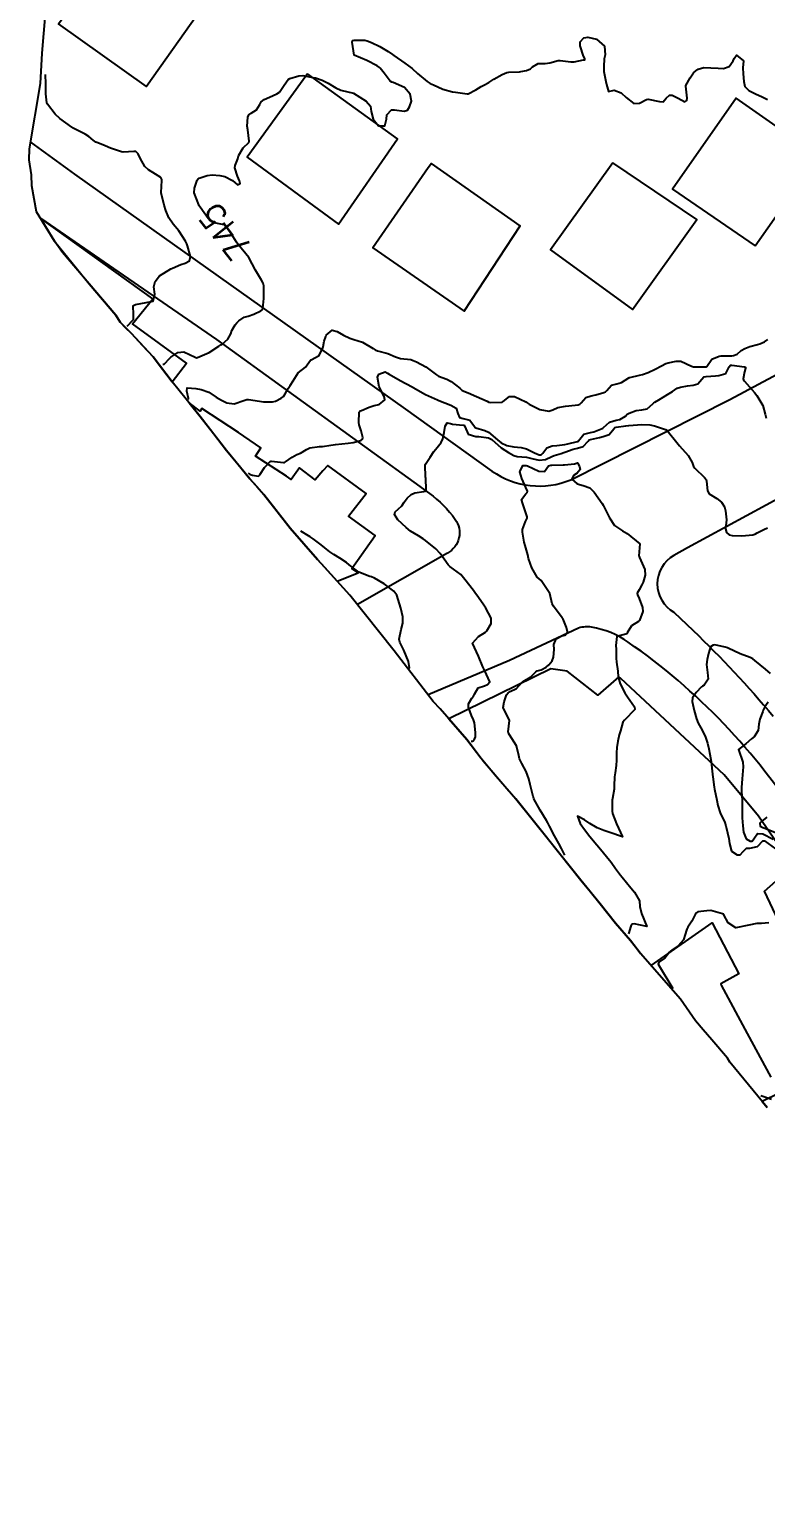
# Model space of a CAD drawing. Header units: metres. Extents: x 286371 to 293043, y 7462578 to 7466404.
# Drawn here: x 291530 to 291645.5, y 7462779.3 to 7463008.5 of the extents above; entities that cross this region are included whole.
import ezdxf
from ezdxf.enums import TextEntityAlignment as Align

# ---------------------------------------------------------------- set-up
doc = ezdxf.new("R2010")
doc.units = ezdxf.units.M
doc.header["$MEASUREMENT"] = 0
for name, color, linetype in [('Area', 45, 'Continuous'), ('Cotas', 45, 'Continuous'), ('Curvas de Nivel 1m', 11, 'Continuous'), ('Curvas de Nivel 5m', 15, 'Continuous'), ('Edificações', 30, 'Continuous'), ('Vias primárias', 230, 'Continuous')]:
    doc.layers.add(name, color=color, linetype=linetype)
doc.styles.add('Style-STANDARD', font='STANDARD.shx')

msp = doc.modelspace()

# ---------------------------------------------------------------- linework, layer by layer
at = {"layer": 'Area'}
msp.add_polyline3d([(291645.76, 7462839.3, 750.02), (291639.89, 7462846.38, 749.41), (291639.51, 7462847.01, 749.38), (291637.05, 7462849.93, 750.81), (291635.69, 7462851.48, 750.85), (291634.53, 7462852.89, 750.64), (291632.16, 7462856.31, 747.77), (291625.9, 7462863.47, 751.89), (291624.33, 7462865.51, 751.71), (291621.97, 7462868.21, 756.83), (291619.56, 7462871.25, 756.89), (291616.53, 7462874.97, 756.87), (291606.31, 7462887.71, 752.99), (291605.23, 7462888.9, 752.74), (291601.22, 7462893.65, 753.23), (291600.39, 7462894.67, 753.1), (291598.62, 7462897.04, 752.84), (291594.46, 7462901.82, 747.72), (291593.37, 7462902.98, 747.65), (291587.25, 7462910.91, 756.57), (291580.26, 7462919.69, 753.84), (291576.31, 7462924.05, 751.05), (291575.2, 7462925.26, 751.18), (291570.93, 7462930.17, 752.05), (291566.78, 7462935.45, 752.88), (291564.57, 7462937.93, 750.28), (291560.94, 7462942.36, 746.68), (291556.8, 7462947.68, 746.04), (291552.41, 7462953.15, 745.24), (291549.42, 7462957.07, 744.85), (291545.97, 7462960.75, 744.3), (291544.22, 7462962.5, 744.11), (291543.56, 7462963.6, 744), (291535.22, 7462973.44, 743.41), (291533.92, 7462975.22, 743.4), (291531.14, 7462979.79, 743.49), (291530.38, 7462983.87, 743.49), (291530.31, 7462985.59, 743.19), (291529.98, 7462987.97, 743.25), (291530.02, 7462989.67, 743.39), (291531.74, 7462999.93, 744.15), (291531.99, 7463004.69, 744.22), (291532.78, 7463013.99, 744.23)], dxfattribs=at)
at = {"layer": 'Curvas de Nivel 1m', "flags": 128}
for points, elevation in [([(291545.36, 7462961.88), (291546.31, 7462962.87), (291546.35, 7462962.9), (291546.36, 7462962.93), (291546.33, 7462963.81), (291546.3, 7462964.94), (291546.35, 7462965.09), (291546.66, 7462965.24), (291548.35, 7462965.56), (291549.44, 7462965.8), (291549.68, 7462966.88), (291549.54, 7462968.04), (291549.74, 7462968.88), (291550.42, 7462969.74), (291552.18, 7462970.84), (291552.44, 7462970.96), (291553.74, 7462971.52), (291554.45, 7462971.74), (291555.14, 7462972.11), (291555.26, 7462972.79), (291554.81, 7462974.48), (291554.69, 7462974.8), (291554.5, 7462975.2), (291553.44, 7462976.82), (291552.54, 7462977.88), (291551.89, 7462978.84), (291551.4, 7462980.03), (291551.17, 7462980.86), (291550.7, 7462982.78), (291550.69, 7462982.86), (291550.79, 7462984.72), (291550.78, 7462984.86), (291550.65, 7462985.18), (291549.81, 7462985.73), (291548.67, 7462986.41), (291548.1, 7462986.9), (291547.38, 7462988.23), (291547.07, 7462988.92), (291546.71, 7462989.25), (291546.37, 7462989.27), (291544.71, 7462989.19), (291544.44, 7462989.22), (291542.72, 7462989.8), (291541.9, 7462990.18), (291540.73, 7462990.61), (291540.45, 7462990.74), (291540.02, 7462991.03), (291539.32, 7462991.62), (291538.75, 7462992), (291536.99, 7462992.86), (291536.77, 7462993), (291536.65, 7462993.09), (291534.79, 7462994.45), (291534.07, 7462995.13), (291532.83, 7462996.67), (291532.72, 7462996.92), (291532.58, 7462998.33), (291532.57, 7462999.91), (291532.54, 7463001.37)], 744), ([(291554.93, 7462950.38), (291554.97, 7462950.53), (291554.71, 7462951.67), (291554.78, 7462952.17), (291556.14, 7462952.1), (291556.96, 7462951.95), (291558.14, 7462951.5), (291559.31, 7462950.74), (291560.12, 7462950.25), (291560.97, 7462949.85), (291562.11, 7462949.7), (291563.64, 7462950.18), (291564.12, 7462950.38), (291564.39, 7462950.38), (291566.12, 7462950.08), (291566.72, 7462950.01), (291568.12, 7462950.01), (291568.59, 7462950.12), (291569.51, 7462950.57), (291569.85, 7462950.84), (291570.13, 7462951.25), (291570.62, 7462952.08), (291570.93, 7462952.55), (291571.4, 7462953.31), (291572.18, 7462954.53), (291573.31, 7462955.41), (291574.11, 7462956.51), (291574.15, 7462956.57), (291574.22, 7462956.6), (291575.47, 7462957.24), (291576.04, 7462958.48), (291576.07, 7462958.65), (291576.26, 7462959.51), (291576.49, 7462960.25), (291576.59, 7462960.47), (291577.49, 7462961.26), (291578.28, 7462961.02), (291579.3, 7462960.43), (291580.27, 7462959.97), (291580.88, 7462959.79), (291582.26, 7462959.37), (291583.94, 7462958.36), (291584.24, 7462958.17), (291584.61, 7462957.98), (291586.23, 7462957.56), (291587.46, 7462957.07), (291588.22, 7462956.82), (291589.84, 7462956.65), (291590.22, 7462956.5), (291590.75, 7462956.26), (291592.2, 7462955.5), (291593.9, 7462954.21), (291594.17, 7462954.03), (291595.52, 7462953.53), (291596.16, 7462953.21), (291597.51, 7462952.14), (291597.84, 7462951.84), (291598.14, 7462951.68), (291598.86, 7462951.39), (291600.13, 7462950.85), (291601.81, 7462950.08), (291602.11, 7462949.93), (291602.3, 7462949.88), (291604.11, 7462949.94), (291604.19, 7462949.96), (291604.35, 7462950.04), (291605.31, 7462950.84), (291606.13, 7462950.83), (291607.87, 7462949.99), (291608.11, 7462949.85), (291608.43, 7462949.65), (291610.1, 7462948.8), (291611.51, 7462948.52), (291612.1, 7462948.72), (291612.89, 7462949.13), (291614.11, 7462949.33), (291614.63, 7462949.36), (291616.11, 7462949.55), (291616.36, 7462949.61), (291616.59, 7462949.86), (291617.29, 7462950.68), (291618.13, 7462950.94), (291618.86, 7462951.1), (291620.14, 7462951.46), (291620.38, 7462951.56), (291620.62, 7462951.8), (291621.35, 7462952.59), (291622.16, 7462952.81), (291622.91, 7462953.02), (291624.04, 7462953.75), (291624.12, 7462953.8), (291624.18, 7462953.83), (291625.7, 7462954.2), (291626.18, 7462954.3), (291627.09, 7462954.6), (291628.2, 7462955.1), (291629.18, 7462955.66), (291629.83, 7462956.03), (291630.21, 7462956.14), (291631.47, 7462956.37), (291632.22, 7462956.36), (291633.89, 7462955.59), (291634.2, 7462955.49), (291634.3, 7462955.49), (291636.2, 7462955.51), (291636.24, 7462955.51), (291636.31, 7462955.55), (291637.09, 7462956.67), (291638.23, 7462957.14), (291638.56, 7462957.19), (291640.23, 7462957.22), (291640.48, 7462957.24), (291641.02, 7462957.48), (291641.66, 7462958.06), (291642.25, 7462958.34), (291643.01, 7462958.7), (291644.26, 7462959.01), (291644.62, 7462959.07), (291645.35, 7462959.42), (291645.88, 7462959.8)], 746), ([(291564.32, 7462938.81), (291564.64, 7462938.61), (291565.01, 7462938.5), (291565.93, 7462938.35), (291566.12, 7462938.44), (291566.23, 7462938.63), (291566.87, 7462939.7), (291567.8, 7462940.61), (291567.9, 7462940.67), (291567.97, 7462940.68), (291568.94, 7462940.58), (291569.89, 7462940.49), (291569.96, 7462940.49), (291570.03, 7462940.5), (291570.18, 7462940.56), (291571.22, 7462941.3), (291571.98, 7462941.71), (291572.55, 7462941.96), (291573.46, 7462942.51), (291573.8, 7462942.7), (291574, 7462942.78), (291575.51, 7462942.98), (291576, 7462943.01), (291577.28, 7462943.18), (291578.01, 7462943.3), (291579.03, 7462943.41), (291580.01, 7462943.51), (291580.8, 7462943.61), (291582.02, 7462943.91), (291582.27, 7462944.13), (291582.32, 7462944.38), (291582.04, 7462945.46), (291581.75, 7462946.39), (291581.7, 7462946.75), (291581.76, 7462948.39), (291581.91, 7462948.57), (291582.09, 7462948.66), (291583.31, 7462949.16), (291584.1, 7462949.42), (291584.86, 7462949.58), (291585.75, 7462950.33), (291585.64, 7462950.82), (291584.89, 7462952.34), (291584.64, 7462953.88), (291584.85, 7462954.34), (291585.81, 7462954.71), (291586.19, 7462954.49), (291586.44, 7462954.32), (291588.16, 7462953.32), (291590.05, 7462952.37), (291590.15, 7462952.32), (291590.23, 7462952.26), (291592.13, 7462951.17), (291594.02, 7462950.3), (291594.12, 7462950.27), (291594.15, 7462950.24), (291594.22, 7462950.2), (291596.1, 7462949.46), (291596.94, 7462949), (291597.24, 7462948.15), (291597.48, 7462947.55), (291598.07, 7462947.39), (291599.08, 7462947.14), (291599.85, 7462946.11), (291599.92, 7462945.98), (291600.05, 7462945.92), (291601.48, 7462945.52), (291602.04, 7462945.24), (291603.46, 7462944.05), (291604.02, 7462943.59), (291604.89, 7462943.16), (291606.01, 7462942.93), (291607.17, 7462942.84), (291608, 7462942.64), (291609.24, 7462941.97), (291609.99, 7462941.66), (291610.27, 7462941.67), (291610.58, 7462941.95), (291611.18, 7462942.77), (291612.01, 7462943.08), (291612.76, 7462943.17), (291614.02, 7462943.32), (291614.49, 7462943.42), (291616.02, 7462943.76), (291616.1, 7462943.78), (291616.17, 7462943.86), (291616.99, 7462944.9), (291618.04, 7462945.2), (291618.58, 7462945.29), (291619.85, 7462945.81), (291619.98, 7462945.88), (291620.06, 7462945.97), (291621.04, 7462946.82), (291622.07, 7462947.1), (291622.63, 7462947.22), (291623.51, 7462947.75), (291623.8, 7462948.04), (291624.09, 7462948.21), (291625.2, 7462948.63), (291626.1, 7462948.75), (291626.91, 7462948.9), (291627.83, 7462949.69), (291627.95, 7462949.85), (291628.12, 7462949.95), (291628.76, 7462950.31), (291630.14, 7462951.14), (291630.91, 7462951.63), (291631.64, 7462952.13), (291632.15, 7462952.31), (291633.26, 7462952.5), (291634.16, 7462952.59), (291634.89, 7462952.84), (291635.48, 7462953.56), (291635.83, 7462953.91), (291636.18, 7462953.99), (291637.64, 7462954.08), (291638.18, 7462954.11), (291639.27, 7462954.43), (291639.81, 7462955.5), (291639.98, 7462955.73), (291640.21, 7462955.76), (291642.18, 7462955.48), (291642.2, 7462955.49), (291642.36, 7462955.46), (291642.37, 7462955.29), (291642.19, 7462954.71), (291642.01, 7462953.63), (291642.04, 7462953.47), (291642.17, 7462953.26), (291643.77, 7462951.44), (291644.14, 7462950.99), (291645.05, 7462949.42), (291645.45, 7462948.04), (291645.62, 7462947.41)], 747), ([(291599.33, 7462896.74), (291599.55, 7462896.74), (291599.84, 7462897.05), (291599.97, 7462897.45), (291600.01, 7462898.1), (291599.84, 7462899.62), (291599.67, 7462900.11), (291599.36, 7462900.81), (291598.89, 7462902.12), (291598.89, 7462902.62), (291599.41, 7462903.52), (291599.68, 7462903.84), (291599.86, 7462904.11), (291600.42, 7462905.11), (291601.43, 7462905.44), (291601.87, 7462905.65), (291602.26, 7462906.07), (291601.47, 7462907.77), (291601.28, 7462908.09), (291601.14, 7462908.43), (291600.48, 7462910.1), (291599.53, 7462912.11), (291600.48, 7462913.17), (291601.56, 7462913.88), (291601.68, 7462913.97), (291601.76, 7462914.08), (291602.44, 7462915.21), (291602.43, 7462916.07), (291601.62, 7462917.64), (291601.28, 7462918.09), (291600.46, 7462919.28), (291599.88, 7462920.11), (291599.66, 7462920.4), (291598.34, 7462922.13), (291597.7, 7462922.9), (291595.97, 7462924.17), (291595.73, 7462924.4), (291594.43, 7462926.19), (291593.76, 7462926.92), (291592.15, 7462928.23), (291591.79, 7462928.5), (291591.07, 7462928.97), (291589.81, 7462929.73), (291589.09, 7462930.28), (291587.83, 7462931.46), (291587.29, 7462932.3), (291587.39, 7462932.76), (291587.86, 7462933.15), (291588.46, 7462933.69), (291588.81, 7462934.28), (291589.26, 7462934.9), (291589.89, 7462935.44), (291590.45, 7462935.7), (291591.9, 7462935.92), (291592.15, 7462935.99), (291592.26, 7462936.23), (291592.18, 7462937.98), (291592.16, 7462938.23), (291592.12, 7462940.07), (291592.16, 7462940.23), (291592.87, 7462941.34), (291593.46, 7462942.21), (291593.71, 7462942.5), (291594, 7462942.83), (291594.59, 7462943.62), (291594.88, 7462944.19), (291595.06, 7462945.17), (291595.21, 7462946.19), (291595.55, 7462946.69), (291596.06, 7462946.59), (291596.37, 7462946.48), (291598.06, 7462946.36), (291598.23, 7462946.32), (291598.34, 7462946.14), (291598.85, 7462944.94), (291600.03, 7462944.58), (291600.5, 7462944.57), (291602.03, 7462944.37), (291602.54, 7462944.07), (291604.01, 7462942.8), (291605.15, 7462942.03), (291605.99, 7462941.58), (291606.55, 7462941.44), (291607.98, 7462941.31), (291608.83, 7462941.12), (291609.98, 7462940.86), (291610.97, 7462940.95), (291611.99, 7462941.42), (291612.34, 7462941.57), (291613.41, 7462941.9), (291613.86, 7462942.04), (291614, 7462942.08), (291615.29, 7462942.59), (291616.01, 7462942.74), (291616.89, 7462942.98), (291617.65, 7462943.84), (291617.82, 7462944.04), (291618.03, 7462944.11), (291619.43, 7462944.42), (291620.04, 7462944.54), (291620.98, 7462944.85), (291621.7, 7462945.78), (291621.86, 7462945.97), (291622.06, 7462946.03), (291623.58, 7462946.23), (291624.06, 7462946.29), (291625.41, 7462946.38), (291626.07, 7462946.45), (291627.36, 7462946.39), (291628.06, 7462946.24), (291629.78, 7462945.66), (291630.05, 7462945.5), (291631.56, 7462943.63), (291632.01, 7462943.11), (291633.35, 7462941.6), (291633.97, 7462940.46), (291634.21, 7462939.84), (291634.38, 7462939.59), (291635.93, 7462938.14), (291636.18, 7462937.81), (291636.25, 7462937.56), (291636.37, 7462936.02), (291636.67, 7462935.55), (291637.88, 7462934.82), (291638.61, 7462934.26), (291639.04, 7462933.51), (291639.22, 7462932.88), (291639.37, 7462931.51), (291639.23, 7462930.09), (291639.36, 7462929.51), (291639.8, 7462929.15), (291640.26, 7462929.03), (291641.8, 7462928.95), (291643.51, 7462929.15), (291643.8, 7462929.25), (291643.93, 7462929.3), (291644.17, 7462929.43), (291645.24, 7462929.99), (291645.82, 7462930.21)], 748), ([(291614.03, 7462878.89), (291613.49, 7462879.9), (291613.06, 7462880.7), (291612.41, 7462881.91), (291611.6, 7462883.43), (291611.33, 7462883.93), (291611.11, 7462884.32), (291610.13, 7462885.95), (291609.16, 7462887.69), (291609.07, 7462887.97), (291609.03, 7462888.1), (291608.55, 7462889.97), (291608.35, 7462890.84), (291607.95, 7462891.98), (291607.24, 7462893.25), (291606.9, 7462894), (291606.78, 7462894.49), (291606.43, 7462896.01), (291605.32, 7462897.78), (291605.18, 7462898.03), (291605.13, 7462898.23), (291605.35, 7462900.02), (291604.34, 7462902.04), (291604.5, 7462902.94), (291604.86, 7462904.03), (291605.11, 7462904.34), (291605.42, 7462904.57), (291606.41, 7462905.03), (291607.29, 7462906), (291607.38, 7462906.06), (291607.45, 7462906.1), (291608.62, 7462906.82), (291609.47, 7462907.65), (291609.65, 7462907.79), (291610.27, 7462907.95), (291611.07, 7462908.36), (291611.49, 7462908.73), (291612.03, 7462909.39), (291612.24, 7462909.92), (291612.31, 7462911.13), (291612.28, 7462911.92), (291612.63, 7462912.83), (291613.55, 7462913.28), (291614.04, 7462913.41), (291614.43, 7462913.89), (291614.28, 7462914.59), (291613.74, 7462915.9), (291613.69, 7462916), (291613.6, 7462916.13), (291612.21, 7462917.93), (291612.02, 7462918.32), (291611.65, 7462919.93), (291610.31, 7462921.96), (291609.96, 7462922.23), (291609.69, 7462922.49), (291608.83, 7462923.98), (291608.29, 7462925.43), (291608.19, 7462925.99), (291608.1, 7462926.34), (291607.77, 7462927.45), (291607.65, 7462928), (291607.35, 7462929.55), (291607.37, 7462929.99), (291607.83, 7462931.2), (291608.1, 7462931.72), (291608.1, 7462931.98), (291607.86, 7462932.74), (291607.53, 7462933.66), (291607.4, 7462933.99), (291607.22, 7462934.66), (291607.9, 7462935.58), (291608.1, 7462935.78), (291608.16, 7462935.98), (291607.91, 7462936.54), (291607.27, 7462937.99), (291606.94, 7462939.01), (291607.41, 7462939.99), (291607.92, 7462940.03), (291607.96, 7462940.02), (291608.15, 7462939.98), (291609.95, 7462939.11), (291610.8, 7462939.09), (291611.43, 7462939.93), (291611.83, 7462940.06), (291611.97, 7462940.08), (291613.76, 7462940.1), (291613.97, 7462940.1), (291615.55, 7462940.29), (291615.97, 7462940.41), (291616.33, 7462939.86), (291616.41, 7462939.4), (291615.95, 7462938.83), (291615.37, 7462938.44), (291615.12, 7462937.88), (291615.92, 7462937.11), (291616.88, 7462936.88), (291617.91, 7462936.49), (291618.62, 7462935.82), (291619.87, 7462934.07), (291620.03, 7462933.8), (291620.18, 7462933.48), (291621, 7462931.79), (291621.82, 7462930.58), (291623.07, 7462929.76), (291623.8, 7462929.35), (291625.77, 7462927.71), (291625.64, 7462925.82), (291625.66, 7462925.72), (291625.74, 7462925.55), (291626.56, 7462923.7), (291626.62, 7462922.78), (291626.29, 7462921.71), (291626.11, 7462921.28), (291625.67, 7462920.5), (291625.38, 7462920), (291625.39, 7462919.72), (291625.65, 7462919.14), (291626.18, 7462917.71), (291626.22, 7462917.1), (291625.74, 7462915.71), (291625.69, 7462915.62), (291625.59, 7462915.56), (291624.47, 7462914.84), (291623.8, 7462913.74), (291623.71, 7462913.6), (291623.56, 7462913.56), (291622.15, 7462913.17), (291622.03, 7462911.77), (291622.08, 7462911.22), (291622.05, 7462909.77), (291622.13, 7462909.13), (291622.33, 7462907.76), (291622.36, 7462906.85), (291622.67, 7462905.76), (291623.41, 7462904.34), (291623.82, 7462903.74), (291624.93, 7462902.17), (291624.98, 7462901.72), (291623.35, 7462900.07), (291623.12, 7462899.76), (291622.73, 7462898.36), (291622.55, 7462897.77), (291622.3, 7462896.77), (291622.17, 7462895.77), (291622.13, 7462894.91), (291622.11, 7462893.77), (291622.06, 7462892.95), (291621.89, 7462891.77), (291621.82, 7462891.17), (291621.76, 7462889.78), (291621.73, 7462889.24), (291621.5, 7462887.78), (291621.46, 7462887.48), (291621.41, 7462885.78), (291621.47, 7462885.44), (291622.1, 7462883.77), (291623.07, 7462881.75), (291621.08, 7462882.45), (291620.15, 7462882.74), (291619.09, 7462883.14), (291617.95, 7462883.83), (291617.11, 7462884.41), (291615.98, 7462885), (291616.4, 7462883.86), (291617.09, 7462882.88), (291617.93, 7462881.83), (291619.05, 7462880.48), (291619.62, 7462879.81), (291621.02, 7462878.1), (291621.27, 7462877.78), (291621.96, 7462876.81), (291622.72, 7462875.76), (291622.98, 7462875.42), (291624.38, 7462873.73), (291624.94, 7462873.06), (291625.71, 7462871.71), (291625.8, 7462870.82), (291626.04, 7462869.71), (291626.85, 7462867.69), (291624.86, 7462868.11), (291624.56, 7462868.03), (291624.38, 7462867.73), (291624.01, 7462866.56)], 749), ([(291589.58, 7462908.15), (291589.64, 7462908.26), (291589.49, 7462909.26), (291588.76, 7462911.03), (291588.11, 7462912.29), (291588.01, 7462912.76), (291588.32, 7462914.28), (291588.57, 7462915.29), (291588.61, 7462916.28), (291588.29, 7462917.61), (291588.08, 7462918.29), (291587.65, 7462919.66), (291587.2, 7462920.3), (291585.68, 7462921.42), (291584.13, 7462922.35), (291583.7, 7462922.55), (291583.44, 7462922.62), (291581.71, 7462923.26), (291580.19, 7462924.41), (291579.73, 7462924.78), (291578.7, 7462925.47), (291577.75, 7462926.03), (291577.15, 7462926.46), (291576.38, 7462927.09), (291575.77, 7462927.58), (291574.54, 7462928.5), (291574.08, 7462928.8), (291573.79, 7462928.97), (291572.6, 7462929.73)], 747), ([(291646.28, 7462907.4), (291645.47, 7462908.04), (291643.8, 7462909.44), (291643.5, 7462909.66), (291643.07, 7462909.88), (291641.51, 7462910.47), (291639.65, 7462911.37), (291639.52, 7462911.43), (291639.16, 7462911.51), (291637.53, 7462911.85), (291637.26, 7462911.81), (291636.87, 7462911.54), (291636.53, 7462910.52), (291636.34, 7462909.55), (291636.23, 7462908.81), (291636.4, 7462907.55), (291636.5, 7462906.5), (291635.86, 7462905.56), (291635.6, 7462905.39), (291635.43, 7462905.26), (291634.59, 7462904.4), (291634.03, 7462903.58), (291633.97, 7462903.01), (291634.3, 7462901.58), (291634.67, 7462900.26), (291634.92, 7462899.57), (291635.33, 7462898.86), (291636.01, 7462897.55), (291636.38, 7462896.46), (291636.61, 7462895.54), (291636.92, 7462893.88), (291636.96, 7462893.54), (291637.17, 7462891.59), (291637.18, 7462891.54), (291637.22, 7462891.19), (291637.46, 7462889.53), (291637.51, 7462889.21), (291637.84, 7462887.52), (291638.01, 7462886.66), (291638.37, 7462885.52), (291639.11, 7462883.98), (291639.28, 7462883.5), (291639.34, 7462883.26), (291639.76, 7462881.49), (291639.85, 7462880.7), (291640.15, 7462879.49), (291641.03, 7462878.93), (291641.54, 7462878.95), (291641.99, 7462879.46), (291642.53, 7462879.96), (291643.04, 7462879.96), (291644.22, 7462880.26), (291645.06, 7462881.13), (291645.33, 7462881.14), (291647.04, 7462879.86)], 748), ([(291645.93, 7462902.88), (291645.39, 7462902.17), (291645.14, 7462901.65), (291645.05, 7462901.42), (291644.59, 7462900.19), (291644.46, 7462899.43), (291644.35, 7462898.41), (291643.69, 7462897.44), (291643.48, 7462897.27), (291643.31, 7462897.12), (291642.41, 7462896.35), (291641.28, 7462895.47), (291641.92, 7462893.46), (291641.99, 7462892.72), (291641.87, 7462891.46), (291641.82, 7462890.86), (291641.71, 7462889.47), (291641.72, 7462888.93), (291641.83, 7462887.46), (291641.85, 7462886.77), (291641.85, 7462885.46), (291641.83, 7462884.76), (291641.91, 7462883.46), (291642.05, 7462882.5), (291642.46, 7462881.45), (291643.06, 7462881.05), (291643.41, 7462881.09), (291643.64, 7462881.44), (291644.23, 7462882.27), (291645.08, 7462882.2), (291646.69, 7462881.39)], 747), ([(291645.7, 7462884.82), (291645.11, 7462884.38), (291644.61, 7462883.91), (291644.64, 7462883.42), (291645.09, 7462883.2), (291645.39, 7462883.11), (291647.08, 7462882.42)], 746), ([(291646, 7462868.27), (291644.87, 7462868.16), (291644.13, 7462868.16), (291642.86, 7462867.92), (291640.85, 7462867.48), (291639.63, 7462868.26), (291638.97, 7462869.51), (291638.94, 7462869.57), (291638.89, 7462869.61), (291638.72, 7462869.69), (291636.89, 7462870.19), (291636.27, 7462870.17), (291634.89, 7462869.97), (291634.64, 7462869.83), (291634.48, 7462869.58), (291633.93, 7462868.52), (291633.33, 7462867.6), (291633.16, 7462867.29), (291632.83, 7462866.28), (291632.7, 7462865.74), (291632.64, 7462865.61), (291631.79, 7462864.64), (291630.8, 7462864), (291630.59, 7462863.84), (291630.44, 7462863.64), (291629.72, 7462862.71), (291628.77, 7462862.09), (291628.63, 7462861.8), (291630.94, 7462857.98)], 748), ([(291646.44, 7462840.56), (291644.77, 7462841.1)], 747)]:
    msp.add_lwpolyline(points, dxfattribs=dict(at, elevation=elevation))
at = {"layer": 'Curvas de Nivel 5m', "elevation": 745, "flags": 128}
msp.add_lwpolyline([(291550.93, 7462955.88), (291551.15, 7462955.91), (291552.06, 7462956.85), (291552.13, 7462956.93), (291552.22, 7462957.01), (291553.3, 7462957.76), (291554.23, 7462957.84), (291555.99, 7462957.01), (291556.22, 7462956.92), (291556.37, 7462956.93), (291558.23, 7462957.73), (291559.75, 7462958.72), (291560.05, 7462958.92), (291560.25, 7462959.04), (291561.13, 7462959.83), (291561.62, 7462960.69), (291561.79, 7462961.19), (291562.3, 7462962.09), (291562.57, 7462962.41), (291562.85, 7462962.68), (291563.72, 7462963.26), (291564.32, 7462963.46), (291565.23, 7462963.73), (291566.33, 7462964.26), (291566.54, 7462964.41), (291566.65, 7462964.62), (291566.78, 7462966.19), (291566.8, 7462966.62), (291566.8, 7462968.2), (291566.67, 7462968.62), (291566.4, 7462969.08), (291565.47, 7462970.64), (291564.45, 7462972.65), (291562.74, 7462974.68), (291562.5, 7462975.02), (291561.46, 7462976.7), (291560.54, 7462977.75), (291559.26, 7462978.02), (291558.55, 7462978.31), (291558.04, 7462978.75), (291556.8, 7462980.55), (291556.66, 7462980.77), (291556.59, 7462980.91), (291555.87, 7462982.79), (291555.91, 7462983.5), (291556.35, 7462984.78), (291556.46, 7462984.97), (291556.65, 7462985.1), (291557.89, 7462985.52), (291558.66, 7462985.61), (291559.89, 7462985.49), (291560.65, 7462985.37), (291561.87, 7462984.7), (291562.63, 7462984.04), (291563.08, 7462984.23), (291562.97, 7462984.68), (291562.65, 7462985.41), (291562.25, 7462986.69), (291562.31, 7462987.05), (291562.7, 7462988.14), (291562.8, 7462988.58), (291562.84, 7462988.68), (291563.56, 7462989.84), (291564.41, 7462990.66), (291564.49, 7462990.9), (291564.26, 7462992.66), (291564.18, 7462993.25), (291564.25, 7462994.66), (291564.43, 7462995.03), (291564.8, 7462995.26), (291565.66, 7462995.79), (291566.14, 7462996.63), (291566.39, 7462997.07), (291566.84, 7462997.41), (291567.65, 7462997.8), (291568.85, 7462998.32), (291569.24, 7462998.59), (291569.98, 7462999.68), (291570.62, 7463000.56), (291570.89, 7463000.73), (291572.3, 7463001.13), (291572.89, 7463001.17), (291574.49, 7463000.9), (291574.89, 7463000.82), (291575.96, 7463000.48), (291576.88, 7462999.99), (291578.06, 7462999.26), (291578.86, 7462998.89), (291580.85, 7462998.4), (291582.84, 7462997.14), (291583.5, 7462996.36), (291583.63, 7462995.54), (291583.96, 7462994.36), (291584.78, 7462993.3), (291585.78, 7462993.32), (291586.05, 7462994.33), (291586.09, 7462995.04), (291586.82, 7462995.81), (291587.29, 7462995.83), (291588.81, 7462995.57), (291589.32, 7462995.77), (291589.64, 7462996.27), (291589.94, 7462997.16), (291589.75, 7462998.27), (291588.87, 7462999.3), (291587.09, 7463000.1), (291586.88, 7463000.16), (291586.6, 7463000.32), (291585.67, 7463001.57), (291585.04, 7463002.34), (291584.92, 7463002.46), (291584.58, 7463002.69), (291582.93, 7463003.53), (291580.94, 7463004.4), (291580.66, 7463006.41), (291580.69, 7463006.7), (291580.98, 7463006.71), (291582.64, 7463006.72), (291582.98, 7463006.65), (291583.7, 7463006.36), (291584.97, 7463005.76), (291586.3, 7463004.98), (291586.95, 7463004.49), (291587.18, 7463004.31), (291588.93, 7463003.11), (291590.06, 7463002.27), (291590.9, 7463001.49), (291592.4, 7463000.23), (291592.88, 7462999.96), (291593.38, 7462999.72), (291594.87, 7462999.04), (291596.41, 7462998.62), (291596.86, 7462998.56), (291598.68, 7462998.31), (291598.86, 7462998.34), (291600.03, 7462998.95), (291600.87, 7462999.44), (291601.31, 7462999.66), (291602.06, 7463000.09), (291602.89, 7463000.62), (291604.2, 7463001.35), (291604.91, 7463001.65), (291605.23, 7463001.71), (291606.91, 7463001.79), (291607.1, 7463001.81), (291608.01, 7463001.99), (291608.64, 7463002.26), (291608.92, 7463002.54), (291609.8, 7463003.1), (291610.93, 7463003.06), (291611.68, 7463003.18), (291612.94, 7463003.54), (291613.3, 7463003.55), (291614.94, 7463003.34), (291615.48, 7463003.33), (291616.94, 7463003.63), (291617.13, 7463003.66), (291617.12, 7463003.85), (291616.95, 7463004.22), (291616.4, 7463005.86), (291616.4, 7463006.45), (291616.99, 7463007.08), (291617.63, 7463007.21), (291618.99, 7463006.87), (291620.22, 7463005.81), (291620.32, 7463004.43), (291620.19, 7463003.81), (291620.12, 7463002.6), (291620.15, 7463001.81), (291620.45, 7463000.23), (291620.53, 7462999.8), (291620.86, 7462998.69), (291621.75, 7462998.89), (291622.85, 7462998.48), (291623.64, 7462997.75), (291624.83, 7462996.81), (291625.72, 7462996.83), (291626.84, 7462997.42), (291627.08, 7462997.46), (291628.84, 7462997.1), (291629.42, 7462997.08), (291629.93, 7462997.66), (291630.42, 7462998.08), (291630.85, 7462998.13), (291631.77, 7462997.63), (291632.84, 7462997.04), (291633.16, 7462997.29), (291633.2, 7462997.61), (291632.99, 7462999.5), (291633.01, 7462999.61), (291633.65, 7463000.85), (291634.19, 7463001.6), (291634.56, 7463001.94), (291634.91, 7463002.21), (291635.82, 7463002.47), (291636.92, 7463002.4), (291638.09, 7463002.36), (291638.92, 7463002.31), (291639.81, 7463002.61), (291640.44, 7463003.49), (291640.58, 7463003.85), (291640.95, 7463004.36), (291642.06, 7463003.47), (291641.96, 7463002.42), (291642.01, 7463001.47), (291642.08, 7463000.27), (291642.24, 7462999.46), (291642.86, 7462998.83), (291644.03, 7462998.27), (291644.85, 7462997.9), (291645.78, 7462997.41)], dxfattribs=at)
at = {"layer": 'Edificações'}
for points in [[(291557.45, 7463012.2), (291548.37, 7462999.49), (291534.59, 7463009.28), (291543.86, 7463022.17), (291543.86, 7463022.17)], [(291573.61, 7463001.44), (291564.18, 7462988.37), (291578.52, 7462977.89), (291587.76, 7462991.24)], [(291643.86, 7462974.49), (291653.83, 7462988.57), (291640.91, 7462997.66), (291630.92, 7462983.37), (291643.86, 7462974.49)], [(291621.52, 7462987.5), (291611.75, 7462973.85), (291624.65, 7462964.47), (291634.72, 7462978.61)], [(291592.58, 7462986.73), (291583.89, 7462974.16), (291598.19, 7462964.23), (291607.02, 7462977.62), (291593.09, 7462987.36)]]:
    msp.add_lwpolyline(points, close=True, dxfattribs=at)
for points, elevation in [([(291552.41, 7462953.15), (291554.67, 7462956.08), (291546.16, 7462962.22), (291549.35, 7462966.15), (291531.73, 7462978.82), (291532.53, 7462977.51), (291533.92, 7462975.22), (291539.39, 7462968.52), (291543.56, 7462963.6), (291544.22, 7462962.5), (291545.1, 7462961.62), (291545.97, 7462960.75), (291547.69, 7462958.91), (291549.42, 7462957.07), (291550.91, 7462955.11), (291552.41, 7462953.15)], 745.24), ([(291578.29, 7462921.87), (291581.57, 7462923.16), (291580.6, 7462923.85), (291584.25, 7462929.04), (291580.07, 7462932.04), (291582.83, 7462935.61), (291576.81, 7462940.03), (291576.05, 7462939.16), (291574.83, 7462937.78), (291572.37, 7462939.64), (291571.09, 7462937.82), (291570.32, 7462938.33), (291565.47, 7462941.48), (291566.33, 7462942.76), (291562.82, 7462945.19), (291557.05, 7462948.96), (291556.81, 7462948.52), (291555.05, 7462949.85), (291556.8, 7462947.68), (291558.87, 7462945.02), (291560.94, 7462942.36), (291562.76, 7462940.14), (291564.57, 7462937.93), (291565.67, 7462936.69), (291566.78, 7462935.45), (291568.86, 7462932.81), (291570.93, 7462930.17), (291573.06, 7462927.72), (291575.2, 7462925.26), (291576.31, 7462924.05), (291578.29, 7462921.87)], 752.44)]:
    msp.add_lwpolyline(points, close=True, dxfattribs=dict(at, elevation=elevation))
at = {"layer": 'Edificações', "elevation": 746.89}
for points in [[(291653.3, 7462856.38), (291645.32, 7462873.21), (291649.77, 7462877.13), (291644.39, 7462884.99), (291639.01, 7462891.5), (291622.81, 7462906.6), (291622.49, 7462906.86), (291619.2, 7462903.98), (291614.4, 7462907.76), (291611.8, 7462908.09), (291595.83, 7462900.25), (291598.62, 7462897.04), (291600.81, 7462894.16), (291603.23, 7462891.27), (291606.31, 7462887.71), (291611.42, 7462881.34), (291616.53, 7462874.97), (291618.04, 7462873.11), (291619.56, 7462871.25), (291620.76, 7462869.73), (291621.97, 7462868.21), (291624.33, 7462865.51), (291625.11, 7462864.49), (291625.9, 7462863.47), (291627.57, 7462861.55), (291637.11, 7462868.27), (291641.29, 7462860.24), (291638.47, 7462858.68), (291638.56, 7462858.48), (291642.64, 7462850.89), (291646.31, 7462844.05)], [(291650.18, 7462842.81), (291644.98, 7462840.25), (291645.76, 7462839.3)]]:
    msp.add_lwpolyline(points, dxfattribs=at)
at = {"layer": 'Vias primárias'}
for points, elevation in [([(291530.2, 7462990.75), (291537.07, 7462985.71), (291589.02, 7462948.83), (291600.5, 7462940.6), (291602.58, 7462939.13, 0.258724), (291614.93, 7462937.78), (291639.92, 7462950.34), (291692.95, 7462978.76, 0.389345), (291693.64, 7462980.74), (291689.47, 7462988.22), (291693.52, 7462991.83)], 743.47), ([(291531.73, 7462978.82), (291559.37, 7462959.78), (291592.76, 7462935.63, -0.081114), (291596.81, 7462931.56, -0.450944), (291595.59, 7462926.26), (291581.46, 7462918.19)], 743.47), ([(291696.14, 7462779.32, 0.442432), (291701.82, 7462788.8, 0.085189), (291700.38, 7462792.49), (291690.63, 7462812.64, 0.02015), (291662.52, 7462865.17, 0.007848), (291651.1, 7462883.92, 0.100533), (291623.95, 7462912.3, 0.111), (291618.2, 7462914.64, 0.11358), (291616.17, 7462914.51), (291605.34, 7462909.44), (291592.57, 7462904.02)], 736.5)]:
    msp.add_lwpolyline(points, format="xyb", dxfattribs=dict(at, elevation=elevation))
msp.add_lwpolyline([(291648.66, 7462935.47), (291633.24, 7462927.11), (291631.1, 7462925.89, 0.584078), (291631.13, 7462916.99), (291634.13, 7462914.12, -0.027787), (291646.69, 7462900.7)], format="xyb", dxfattribs=at)

# ---------------------------------------------------------------- texts
at = {"layer": 'Cotas', "style": 'Style-STANDARD'}
msp.add_text('745', height=4, rotation=128.4019, dxfattribs=at).set_placement((291560.69, 7462976.66, 745), align=Align.MIDDLE_CENTER)

doc.saveas('drawing.dxf')
